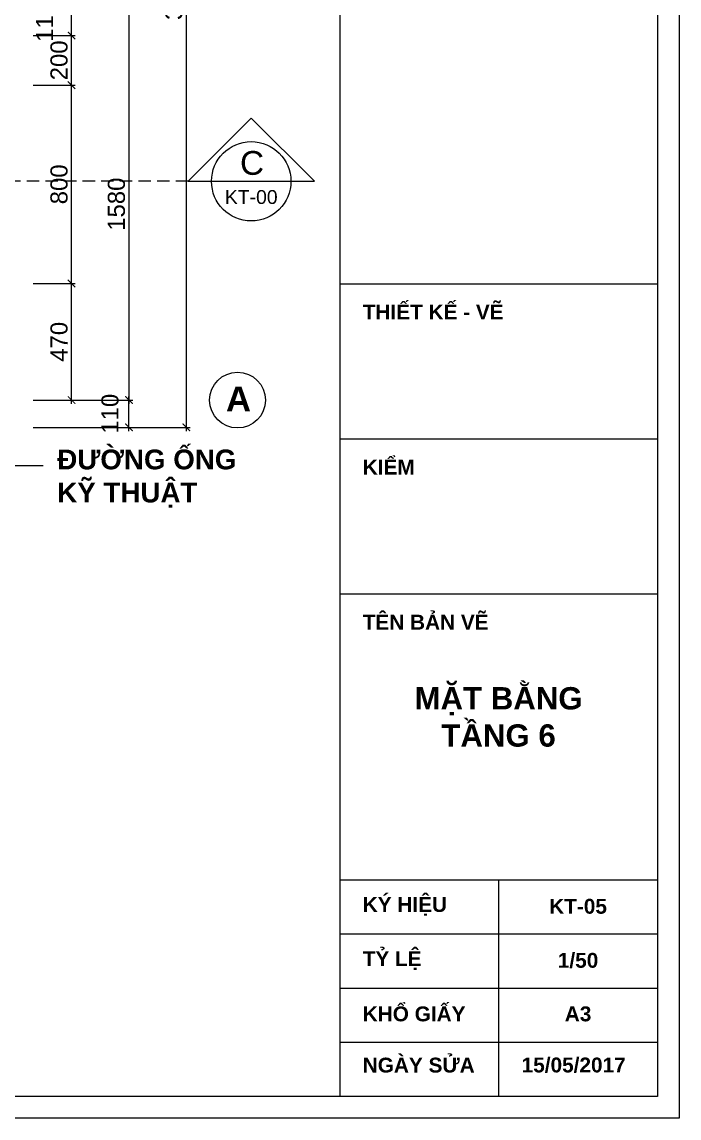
# Model space of a CAD drawing. Header units: millimetres. Extents: x 522695 to 636011, y 461124 to 505319.
# Drawn here: x 584128 to 586777, y 496409 to 500830 of the extents above; entities that cross this region are included whole.
import ezdxf
from ezdxf.enums import TextEntityAlignment as Align

# ---------------------------------------------------------------- set-up
doc = ezdxf.new("R2010")
doc.units = ezdxf.units.MM
doc.header["$LTSCALE"] = 500
doc.header["$MEASUREMENT"] = 0
doc.linetypes.add('DASHED2', pattern=[0.375, 0.25, -0.125])
doc.layers.get('0').update_dxf_attribs({"linetype": 'CONTINUOUS'})
doc.layers.get('DEFPOINTS').update_dxf_attribs({"color": 250, "linetype": 'CONTINUOUS'})
for name, color, linetype, lineweight in [('DH_KTHUOC', 8, 'CONTINUOUS', 5), ('DH_TEXT', 4, 'CONTINUOUS', 13), ('DH_THAY', 4, 'CONTINUOUS', 13)]:
    doc.layers.add(name, color=color, linetype=linetype, lineweight=lineweight)
doc.layers.add('IN', color=5, linetype='CONTINUOUS')
doc.styles.add('arial', font='arial.ttf')
doc.styles.add('DH_ARIAL_B', font='arialbd.ttf')
doc.styles.add('DH_KITHUOC', font='arial.ttf')
doc.dimstyles.new('DH_100s', dxfattribs={"dimtxt": 230, "dimasz": 100, "dimexe": 50, "dimexo": 0, "dimgap": 50, "dimtad": 1, "dimdec": 0, "dimzin": 0, "dimdsep": 46, "dimtxsty": 'DH_KITHUOC', "dimblk1": 'ARCHTICK', "dimblk2": 'ARCHTICK', "dimsah": 1, "dimcen": 90, "dimdle": 50, "dimclrd": 8, "dimclre": 8, "dimclrt": 4, "dimadec": 0, "dimazin": 0, "dimtfac": 100, "dimtdec": 0, "dimtofl": 0, "dimtmove": 2, "dimatfit": 3, "dimldrblk": 'ARCHTICK', "dimfxl": 1, "dimtolj": 2, "dimtzin": 0, "dimarcsym": 0})

# ---------------------------------------------------------------- blocks, each defined once
blk = doc.blocks.new('KHUNGTEN_A3')
at = {"color": 3}
blk.add_lwpolyline([(0, 14850), (21000, 14850), (21000, 0), (0, 0)], close=True, dxfattribs=at)
blk.add_lwpolyline([(379.8, 14704), (20854, 14704), (20854, 146), (379.8, 146)], close=True)
for points in [[(18720.5, 14704), (18720.5, 146)], [(18720.5, 5608.2), (20854, 5608.2)], [(18720.5, 4565.7), (20854, 4565.7)], [(18720.5, 3523.2), (20854, 3523.2)], [(18720.5, 1602.4), (20854, 1602.4)], [(19787.2, 1602.4), (19787.2, 146)], [(18720.5, 1238.3), (20854, 1238.3)], [(18720.5, 874.2), (20854, 874.2)], [(18720.5, 510.1), (20854, 510.1)]]:
    blk.add_lwpolyline(points)
at = {"layer": 'DH_TEXT', "char_height": 100, "style": 'DH_ARIAL_B'}
for s, insert, width, attachment_point in [('THIẾT KẾ - VẼ', (18874.4, 5418.1), 1830.82, 4), ('KIỂM', (18874.4, 4375.6), 1830.82, 4), ('TÊN BẢN VẼ', (18874.4, 3333.1), 1830.82, 4), ('KÝ HIỆU', (18874.4, 1422.8), 788.512, 4), ('TỶ LỆ', (18874.4, 1058.7), 788.512, 4), ('1/50', (20321.3, 1058.7), 788.512, 5), ('KHỔ GIẤY', (18874.4, 699.7), 788.512, 4), ('A3', (20321.3, 699.7), 788.512, 5), ('NGÀY SỬA', (18874.4, 355.4), 788.512, 4), ('15/05/2017', (19942.2, 355.4), 788.512, 4)]:
    blk.add_mtext(s, dxfattribs=dict(at, insert=insert, width=width, attachment_point=attachment_point))
blk = doc.blocks.new('_ARCHTICK')
at = {"color": 0, "linetype": 'ByBlock', "const_width": 0.15}
blk.add_lwpolyline([(-0.5, -0.5), (0.5, 0.5)], dxfattribs=at)
blk = doc.blocks.new('*D244')
at = {"layer": 'DEFPOINTS', "color": 0, "transparency": 16777216}
for p in [(584173.7, 499304.9), (584559.4, 499304.9), (584173.7, 499194.9)]:
    blk.add_point(p, dxfattribs=at)
at = {"layer": 'DH_KTHUOC', "color": 8, "lineweight": -2, "transparency": 16777216}
for p, q in [((584173.7, 499304.9), (584574.4, 499304.9)), ((584559.4, 499179.9), (584559.4, 499319.9)), ((584173.7, 499194.9), (584574.4, 499194.9))]:
    blk.add_line(p, q, dxfattribs=at)
at = {"layer": 'DH_KTHUOC', "color": 8, "lineweight": -2, "transparency": 16777216, "xscale": 30, "yscale": 30, "zscale": 30}
for p, rotation in [((584559.4, 499304.9), 90), ((584559.4, 499194.9), 270)]:
    blk.add_blockref('_ARCHTICK', p, dxfattribs=dict(at, rotation=rotation))
at = {"layer": 'DH_KTHUOC', "color": 4, "transparency": 16777216, "insert": (584483.1, 499249.9), "char_height": 69, "attachment_point": 5, "rotation": 90, "style": 'DH_KITHUOC'}
blk.add_mtext('\\A2;110', dxfattribs=at)
blk = doc.blocks.new('*D245')
at = {"layer": 'DEFPOINTS', "color": 0, "transparency": 16777216}
for p in [(584173.7, 499774.9), (584328, 499774.9), (584173.7, 499304.9)]:
    blk.add_point(p, dxfattribs=at)
at = {"layer": 'DH_KTHUOC', "color": 8, "lineweight": -2, "transparency": 16777216}
for p, q in [((584173.7, 499774.9), (584343, 499774.9)), ((584328, 499289.9), (584328, 499789.9)), ((584173.7, 499304.9), (584343, 499304.9))]:
    blk.add_line(p, q, dxfattribs=at)
at = {"layer": 'DH_KTHUOC', "color": 8, "lineweight": -2, "transparency": 16777216, "xscale": 30, "yscale": 30, "zscale": 30}
for p, rotation in [((584328, 499774.9), 90), ((584328, 499304.9), 270)]:
    blk.add_blockref('_ARCHTICK', p, dxfattribs=dict(at, rotation=rotation))
at = {"layer": 'DH_KTHUOC', "color": 4, "transparency": 16777216, "insert": (584277.7, 499539.9), "char_height": 69, "attachment_point": 5, "rotation": 90, "style": 'DH_KITHUOC'}
blk.add_mtext('\\A2;470', dxfattribs=at)
blk = doc.blocks.new('*D246')
at = {"layer": 'DEFPOINTS', "color": 0, "transparency": 16777216}
for p in [(584173.7, 500884.9), (584328, 500884.9), (584173.7, 500774.9)]:
    blk.add_point(p, dxfattribs=at)
at = {"layer": 'DH_KTHUOC', "color": 8, "lineweight": -2, "transparency": 16777216}
for p, q in [((584328, 500759.9), (584328, 500899.9)), ((584173.7, 500884.9), (584343, 500884.9)), ((584173.7, 500774.9), (584343, 500774.9))]:
    blk.add_line(p, q, dxfattribs=at)
at = {"layer": 'DH_KTHUOC', "color": 8, "lineweight": -2, "transparency": 16777216, "xscale": 30, "yscale": 30, "zscale": 30}
for p, rotation in [((584328, 500884.9), 90), ((584328, 500774.9), 270)]:
    blk.add_blockref('_ARCHTICK', p, dxfattribs=dict(at, rotation=rotation))
at = {"layer": 'DH_KTHUOC', "color": 4, "transparency": 16777216, "insert": (584219.8, 500829.9), "char_height": 69, "attachment_point": 5, "rotation": 90, "style": 'DH_KITHUOC'}
blk.add_mtext('\\A2;110', dxfattribs=at)
blk = doc.blocks.new('*D251')
at = {"layer": 'DEFPOINTS', "color": 0, "transparency": 16777216}
for p in [(584173.7, 500884.9), (584173.7, 499304.9), (584559.4, 499304.9)]:
    blk.add_point(p, dxfattribs=at)
at = {"layer": 'DH_KTHUOC', "color": 8, "lineweight": -2, "transparency": 16777216}
for p, q in [((584559.4, 500899.9), (584559.4, 499289.9)), ((584173.7, 500884.9), (584574.4, 500884.9)), ((584173.7, 499304.9), (584574.4, 499304.9))]:
    blk.add_line(p, q, dxfattribs=at)
at = {"layer": 'DH_KTHUOC', "color": 8, "lineweight": -2, "transparency": 16777216, "xscale": 30, "yscale": 30, "zscale": 30}
for p, rotation in [((584559.4, 500884.9), 90), ((584559.4, 499304.9), 270)]:
    blk.add_blockref('_ARCHTICK', p, dxfattribs=dict(at, rotation=rotation))
at = {"layer": 'DH_KTHUOC', "color": 4, "transparency": 16777216, "insert": (584509.1, 500094.9), "char_height": 69, "attachment_point": 5, "rotation": 90, "style": 'DH_KITHUOC'}
blk.add_mtext('\\A2;1580', dxfattribs=at)
blk = doc.blocks.new('*D252')
at = {"layer": 'DEFPOINTS', "color": 0, "transparency": 16777216}
for p in [(584173.7, 502694.9), (584790.8, 502694.9), (584173.7, 499194.9)]:
    blk.add_point(p, dxfattribs=at)
at = {"layer": 'DH_KTHUOC', "color": 8, "lineweight": -2, "transparency": 16777216}
for p, q in [((584790.8, 499179.9), (584790.8, 502709.9)), ((584173.7, 502694.9), (584805.8, 502694.9)), ((584173.7, 499194.9), (584805.8, 499194.9))]:
    blk.add_line(p, q, dxfattribs=at)
at = {"layer": 'DH_KTHUOC', "color": 8, "lineweight": -2, "transparency": 16777216, "xscale": 30, "yscale": 30, "zscale": 30}
for p, rotation in [((584790.8, 502694.9), 90), ((584790.8, 499194.9), 270)]:
    blk.add_blockref('_ARCHTICK', p, dxfattribs=dict(at, rotation=rotation))
at = {"layer": 'DH_KTHUOC', "color": 4, "transparency": 16777216, "insert": (584740.5, 500944.9), "char_height": 69, "attachment_point": 5, "rotation": 90, "style": 'DH_KITHUOC'}
blk.add_mtext('\\A2;3500', dxfattribs=at)
blk = doc.blocks.new('*D253')
at = {"layer": 'DEFPOINTS', "color": 0, "transparency": 16777216}
for p in [(584173.7, 500574.9), (584328, 500574.9), (584173.7, 499774.9)]:
    blk.add_point(p, dxfattribs=at)
at = {"layer": 'DH_KTHUOC', "color": 8, "lineweight": -2, "transparency": 16777216}
for p, q in [((584328, 499759.9), (584328, 500589.9)), ((584173.7, 500574.9), (584343, 500574.9)), ((584173.7, 499774.9), (584343, 499774.9))]:
    blk.add_line(p, q, dxfattribs=at)
at = {"layer": 'DH_KTHUOC', "color": 8, "lineweight": -2, "transparency": 16777216, "xscale": 30, "yscale": 30, "zscale": 30}
for p, rotation in [((584328, 500574.9), 90), ((584328, 499774.9), 270)]:
    blk.add_blockref('_ARCHTICK', p, dxfattribs=dict(at, rotation=rotation))
at = {"layer": 'DH_KTHUOC', "color": 4, "transparency": 16777216, "insert": (584277.7, 500174.9), "char_height": 69, "attachment_point": 5, "rotation": 90, "style": 'DH_KITHUOC'}
blk.add_mtext('\\A2;800', dxfattribs=at)
blk = doc.blocks.new('*D254')
at = {"layer": 'DEFPOINTS', "color": 0, "transparency": 16777216}
for p in [(584173.7, 500774.9), (584328, 500774.9), (584173.7, 500574.9)]:
    blk.add_point(p, dxfattribs=at)
at = {"layer": 'DH_KTHUOC', "color": 8, "lineweight": -2, "transparency": 16777216}
for p, q in [((584173.7, 500774.9), (584343, 500774.9)), ((584328, 500559.9), (584328, 500789.9)), ((584173.7, 500574.9), (584343, 500574.9))]:
    blk.add_line(p, q, dxfattribs=at)
at = {"layer": 'DH_KTHUOC', "color": 8, "lineweight": -2, "transparency": 16777216, "xscale": 30, "yscale": 30, "zscale": 30}
for p, rotation in [((584328, 500774.9), 90), ((584328, 500574.9), 270)]:
    blk.add_blockref('_ARCHTICK', p, dxfattribs=dict(at, rotation=rotation))
at = {"layer": 'DH_KTHUOC', "color": 4, "transparency": 16777216, "insert": (584277.7, 500674.9), "char_height": 69, "attachment_point": 5, "rotation": 90, "style": 'DH_KITHUOC'}
blk.add_mtext('\\A2;200', dxfattribs=at)
blk = doc.blocks.new('*U210')
at = {"color": 8}
for points in [[(12616.7, 0), (12734.9, 0), (12416.7, 318.2), (12098.5, 0), (12216.7, 0)], [(12216.7, 0), (12616.7, 0)]]:
    blk.add_lwpolyline(points, dxfattribs=at)
at = {"color": 250, "linetype": 'DASHED2', "ltscale": 0.5}
blk.add_lwpolyline([(12098.5, 0), (-118.2, 0)], dxfattribs=at)
at = {"color": 8}
blk.add_circle((12416.7, 0), 200, dxfattribs=at)
at = {"style": 'arial'}
blk.add_text('C', height=120, dxfattribs=at).set_placement((12420.8, 92.7), align=Align.MIDDLE_CENTER)
for p in [(-318.2, -135.2), (12416.7, -135.2)]:
    blk.add_attdef('KH', text='', height=70, dxfattribs=at).set_placement(p, align=Align.BOTTOM_CENTER)

msp = doc.modelspace()

# ---------------------------------------------------------------- linework, layer by layer
at = {"layer": 'DH_THAY'}
msp.add_circle((584997.1, 499304.9), 112.5, dxfattribs=at)
at = {"layer": 'IN'}
msp.add_lwpolyline([(574177, 505319.3), (586777, 505319.3), (586777, 496409.3), (574177, 496409.3)], close=True, dxfattribs=at)

# ---------------------------------------------------------------- block references
at = {"xscale": 0.6000000000058208, "yscale": 0.6000000000058208, "zscale": 0.6000000000058208}
msp.add_blockref('KHUNGTEN_A3', (574177, 496409.3), dxfattribs=at)
at = {"layer": 'DH_THAY'}
ref = msp.add_blockref('*U210', (575118.9, 500187.1), dxfattribs=dict(at, xscale=0.8, yscale=0.8, zscale=0.8))
ref.add_attrib('KH', 'KT-00', dxfattribs={"layer": '0', "height": 56, "style": 'arial'}).set_placement((585052.2, 500079), align=Align.BOTTOM_CENTER)

# ---------------------------------------------------------------- texts
at = {"layer": 'DH_TEXT', "style": 'DH_ARIAL_B'}
msp.add_text('A', height=100, dxfattribs=at).set_placement((584950.5, 499259.4))
for s, insert, char_height, width, attachment_point in [('ĐƯỜNG ỐNG \\PKỸ THUẬT', (584270.5, 499105.5), 80, 1015.896, 1), ('MẶT BẰNG\\PTẦNG 6', (586049.3, 498026.6), 90, 1098.492, 5), ('KT-05', (586369.7, 497263), 60, 473.107, 5)]:
    msp.add_mtext(s, dxfattribs=dict(at, insert=insert, char_height=char_height, width=width, attachment_point=attachment_point))

# ---------------------------------------------------------------- dimensions: what is measured, and where the dimension line sits
at = {"layer": 'DH_KTHUOC'}
for base, p1, p2, picture, middle in [((584790.8, 502694.9), (584173.7, 499194.9), (584173.7, 502694.9), '*D252', (584740.5, 500944.9)), ((584559.4, 499304.9), (584173.7, 500884.9), (584173.7, 499304.9), '*D251', (584509.1, 500094.9)), ((584328, 500774.9), (584173.7, 500574.9), (584173.7, 500774.9), '*D254', (584277.7, 500674.9)), ((584328, 500574.9), (584173.7, 499774.9), (584173.7, 500574.9), '*D253', (584277.7, 500174.9)), ((584328, 499774.9), (584173.7, 499304.9), (584173.7, 499774.9), '*D245', (584277.7, 499539.9))]:
    dim = msp.add_linear_dim(base=base, p1=p1, p2=p2, angle=90, dimstyle='DH_100s', override={"dimscale": 0.3, "dimarcsym": 2}, dxfattribs=at)
    dim.commit()
    dim.dimension.update_dxf_attribs({"geometry": picture, "text_midpoint": middle})
for base, p1, p2, picture, middle in [((584328, 500884.9), (584173.7, 500774.9), (584173.7, 500884.9), '*D246', (584219.8, 500829.9)), ((584559.4, 499304.9), (584173.7, 499194.9), (584173.7, 499304.9), '*D244', (584483.1, 499249.9))]:
    dim = msp.add_linear_dim(base=base, p1=p1, p2=p2, angle=90, dimstyle='DH_100s', override={"dimscale": 0.3, "dimarcsym": 2}, dxfattribs=at)
    dim.commit()
    dim.dimension.update_dxf_attribs({"geometry": picture, "text_midpoint": middle, "dimtype": 128})

# ---------------------------------------------------------------- leaders
msp.add_leader([(583205.2, 499493.7), (583714.9, 499040.5), (584213.2, 499040.5)], dimstyle='DH_100s', override={"dimscale": 0.3, "dimldrblk": 'DOT', "dimarcsym": 2}, dxfattribs=at)
msp.add_leader([(583205.2, 499493.7), (583714.9, 499040.5), (584213.2, 499040.5)], dimstyle='DH_100s', override={"dimscale": 0.3, "dimldrblk": 'DOT', "dimarcsym": 2}, dxfattribs=at)

doc.saveas('drawing.dxf')
